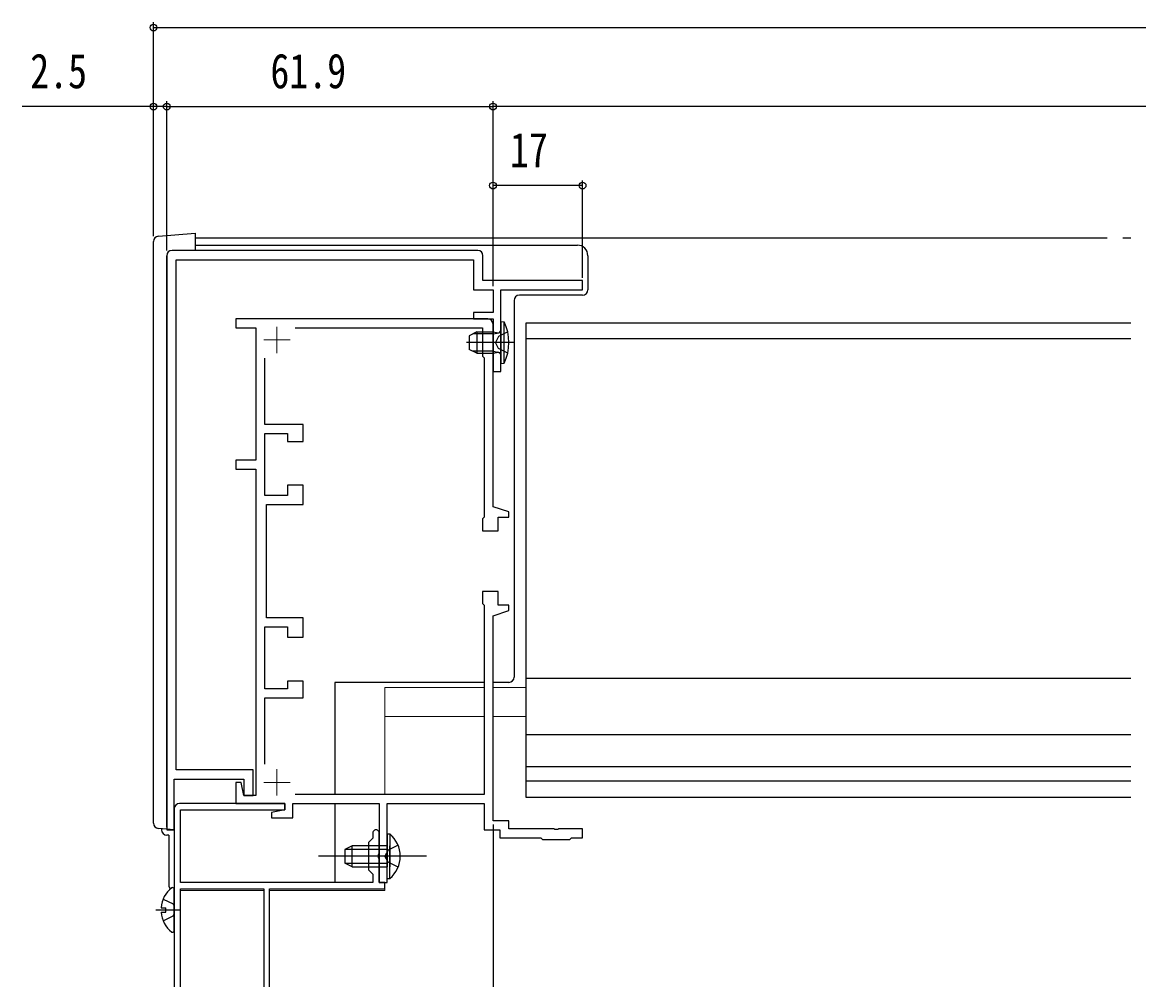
# Model space of a CAD drawing. Units: millimetres, scale not verified. Extents: x -527 to 523, y -789 to 788.
# Drawn here: x -312 to -100.2, y -454 to -272.3 of the extents above; entities that cross this region are included whole.
import ezdxf
from ezdxf.enums import TextEntityAlignment as Align

# ---------------------------------------------------------------- set-up
doc = ezdxf.new("R2010")
doc.units = ezdxf.units.MM
doc.header["$LTSCALE"] = 4
for name, color, linetype in [('0-2_YKK_11', 7, 'Continuous'), ('0-5_YKK_13', 4, 'Continuous'), ('0-7_YKK_D', 6, 'Continuous')]:
    doc.layers.add(name, color=color, linetype=linetype)
doc.layers.add('0-4_YKK_12', color=2, linetype='Continuous', lineweight=18)
doc.styles.add('ＭＳ ゴシック', font='')
doc.styles.get('ＭＳ ゴシック').set_extended_font_data('MS Gothic')

msp = doc.modelspace()

# ---------------------------------------------------------------- linework, layer by layer
at = {"layer": '0-2_YKK_11'}
for p, q in [((-284.6, -316.599), (-284.6, -425.599)), ((-284.6, -425.099), (-284.6, -316.599)), ((-225.6, -315.599), (-283.6, -315.599)), ((-260.253, -330.299), (-224.7, -330.299)), ((-266.2, -436.799), (-266.2, -523.399))]:
    msp.add_line(p, q, dxfattribs=at)
for points in [[(-284.6, -425.599), (-283.2, -425.599), (-283.2, -415.999), (-270, -415.999), (-270, -419.099), (-268.2, -419.099), (-268.2, -414.199), (-282.8, -414.199), (-282.8, -317.399), (-226.4, -317.399), (-226.4, -323.099), (-222.7, -323.099), (-222.7, -327.399), (-226.4, -327.399), (-226.4, -328.599), (-222.7, -328.599), (-222.7, -338.599), (-221.2, -338.599), (-221.2, -323.099), (-205.7, -323.099), (-205.7, -321.299), (-224.6, -321.299), (-224.6, -316.599)], [(-223.7, -328.599), (-271.5, -328.599), (-271.5, -330.299), (-267.7, -330.299), (-267.7, -355.399), (-271.5, -355.399), (-271.5, -357.099), (-267.7, -357.099), (-267.7, -419.099), (-270, -419.099), (-270.5, -416.599), (-271.5, -416.599), (-271.5, -420.599), (-262.2, -420.599), (-262.2, -421.799), (-264.7, -422.299), (-264.7, -423.299), (-260.7, -423.299), (-260.7, -420.599), (-244.3, -420.599), (-244.3, -435.599), (-242.8, -435.599), (-242.8, -431.057), (-242.92, -430.874), (-242.92, -430.324), (-242.8, -430.141), (-242.8, -420.599), (-224.4, -420.599), (-224.4, -425.599), (-221.4, -425.599), (-221.4, -427.099), (-213.6, -427.099), (-213.3, -427.399), (-208.1, -427.399), (-207.8, -427.099), (-205.7, -427.099), (-205.7, -425.399), (-210.242, -425.399), (-210.425, -425.519), (-210.975, -425.519)], [(-224.7, -330.299), (-224.7, -335.699), (-224.4, -335.999), (-224.4, -366.249), (-224.7, -366.549), (-224.7, -368.849), (-221.7, -368.849), (-221.7, -366.249), (-219.7, -366.249), (-219.7, -365.249), (-222.7, -364.249), (-222.7, -329.599)], [(-266, -413.152), (-266, -400.549), (-258.7, -400.549), (-258.7, -397.349), (-261.7, -397.349), (-261.7, -398.849), (-266, -398.849), (-266, -387.049), (-261.7, -387.049), (-261.7, -389.049), (-258.7, -389.049), (-258.7, -385.349), (-265.7, -385.349), (-265.7, -363.849), (-258.7, -363.849), (-258.7, -360.149), (-261.7, -360.149), (-261.7, -362.149), (-266, -362.149), (-266, -350.349), (-261.7, -350.349), (-261.7, -351.849), (-258.7, -351.849), (-258.7, -348.649), (-266, -348.649), (-266, -336.046)], [(-210.975, -425.519), (-211.158, -425.399), (-219.7, -425.399), (-219.7, -423.899), (-222.7, -423.899), (-222.7, -384.949), (-219.7, -383.949), (-219.7, -382.949), (-221.7, -382.949), (-221.7, -380.349), (-224.7, -380.349), (-224.7, -382.649), (-224.4, -382.949), (-224.4, -418.899), (-260.253, -418.899)], [(-245.5, -426.199), (-245.5, -427.199), (-246.3, -427.999), (-246.3, -433.199), (-245.5, -433.999), (-245.5, -435.599), (-282, -435.599), (-282, -421.799), (-262.2, -421.799), (-262.2, -420.599), (-282.2, -420.599)], [(-283.2, -421.599), (-283.2, -526.599), (-303.2, -526.599), (-303.2, -528.599), (-302.5, -528.599), (-302.5, -527.799), (-290.9, -527.799), (-290.9, -528.599), (-290.5, -528.599), (-290.2, -528.299), (-289.9, -527.999), (-283.5, -527.999), (-283.2, -528.299), (-282.9, -528.599), (-282, -528.599), (-282, -524.599), (-263.1, -524.599)], [(-263.1, -516.599), (-265.1, -516.599), (-265.1, -436.799), (-243.2, -436.799), (-243.2, -435.599), (-244.3, -435.599), (-244.3, -431.057), (-244.42, -430.874), (-244.42, -430.324), (-244.3, -430.141), (-244.3, -426.199)]]:
    msp.add_lwpolyline(points, dxfattribs=at)
msp.add_lwpolyline([(-266.2, -436.799), (-266.2, -523.399), (-282, -523.399), (-282, -436.799)], close=True, dxfattribs=at)
for centre, radius, start, end in [((-283.6, -316.599), 1, 90, 180), ((-225.6, -316.599), 1, 0, 90), ((-223.7, -329.599), 1, 0, 90), ((-282.2, -421.599), 1, 90.00001, 179.99999), ((-244.9, -426.199), 0.6, 359.99999, 180.00001)]:
    msp.add_arc(centre, radius, start, end, dxfattribs=at)
at = {"layer": '0-4_YKK_12'}
for p, q in [((-263.7, -330.099), (-263.7, -335.099)), ((-266.2, -332.599), (-261.2, -332.599)), ((-243.2, -398.597), (-224.4, -398.597)), ((-243.2, -418.899), (-243.2, -398.597)), ((-222.7, -398.597), (-216.45, -398.597)), ((-243.2, -404.097), (-224.4, -404.097)), ((-222.7, -404.097), (-216.45, -404.097)), ((-263.7, -414.099), (-263.7, -419.099)), ((-266.2, -416.599), (-261.2, -416.599)), ((-243.2, -437.099), (-243.2, -435.599)), ((-266.2, -437.099), (-281.958, -437.099)), ((-243.2, -437.099), (-265.1, -437.099))]:
    msp.add_line(p, q, dxfattribs=at)
at = {"layer": '0-5_YKK_13'}
for p, q in [((-106.2, -313.299), (-279.2, -313.299)), ((-101.701, -313.299), (-103.2, -313.299)), ((-287.1, -424.341), (-287.1, -313.906)), ((-279.2, -314.599), (-206.7, -314.599)), ((-204.7, -316.599), (-204.7, -323.099)), ((-218.7, -325.099), (-218.7, -396.599)), ((-205.7, -324.099), (-217.7, -324.099)), ((-221.2, -329.087), (-221.2, -337.087)), ((-221.2, -329.087), (-220.557, -329.143)), ((-220.557, -337.031), (-220.557, -329.143)), ((-225.8, -331.087), (-227.2, -331.787)), ((-227.2, -331.787), (-227.2, -334.387)), ((-222.6, -331.466), (-226.558, -331.466)), ((-225.8, -331.087), (-225.8, -335.087)), ((-225.8, -331.087), (-222.6, -331.087)), ((-222.6, -335.087), (-222.6, -331.087)), ((-222.6, -331.087), (-221.788, -331.231)), ((-222.6, -331.466), (-221.585, -331.226)), ((-221.628, -331.942), (-222.237, -333.087)), ((-219.913, -331.087), (-221.628, -331.942)), ((-101.701, -332.399), (-216.45, -332.399)), ((-218.774, -333.087), (-227.713, -333.087)), ((-225.8, -335.087), (-227.2, -334.387)), ((-221.628, -334.232), (-222.237, -333.087)), ((-219.913, -335.087), (-221.628, -334.232)), ((-222.6, -334.708), (-226.558, -334.708)), ((-225.8, -335.087), (-222.6, -335.087)), ((-222.6, -334.708), (-221.585, -334.948)), ((-222.6, -335.087), (-221.788, -334.942)), ((-221.2, -337.087), (-220.557, -337.031)), ((-219.7, -397.599), (-222.7, -397.599)), ((-101.701, -396.841), (-216.45, -396.841)), ((-216.45, -407.522), (-101.701, -407.522)), ((-216.45, -413.594), (-101.701, -413.594)), ((-216.45, -416.299), (-101.701, -416.299)), ((-252.7, -420.599), (-252.7, -435.599)), ((-283.2, -425.599), (-286.187, -425.338)), ((-285.6, -425.389), (-285.6, -425.599)), ((-284.2, -426.599), (-284.6, -426.599)), ((-284.2, -426.599), (-284.2, -436.099)), ((-242.8, -426.351), (-242.8, -432.601)), ((-242.8, -426.351), (-242.291, -426.351)), ((-242.291, -426.351), (-242.291, -432.601)), ((-249.4, -428.601), (-250.8, -429.301)), ((-250.8, -429.301), (-250.8, -431.901)), ((-250.709, -429.255), (-242.8, -429.255)), ((-249.4, -432.601), (-249.4, -428.601)), ((-242.291, -434.851), (-242.291, -428.601)), ((-235.3, -430.601), (-255.8, -430.601)), ((-249.4, -432.601), (-250.8, -431.901)), ((-250.709, -431.946), (-242.8, -431.946)), ((-249.4, -432.601), (-242.8, -432.601)), ((-242.8, -434.851), (-242.291, -434.851)), ((-283.2, -444.775), (-283.2, -436.823)), ((-285.683, -440.374), (-284.8, -440.374)), ((-285.277, -438.724), (-283.412, -439.654)), ((-283.412, -439.654), (-283.2, -440.052)), ((-286.7, -440.799), (-282.157, -440.799))]:
    msp.add_line(p, q, dxfattribs=at)
for points in [[(-286.187, -312.91), (-279.2, -312.299), (-279.2, -315.599)], [(-101.701, -329.399), (-216.45, -329.399), (-216.45, -419.399), (-101.701, -419.399)], [(-224.4, -397.599), (-252.7, -397.599), (-252.7, -418.899)], [(-242.8, -434.851), (-242.8, -428.601), (-249.4, -428.601)], [(-240.704, -428.526), (-242.611, -429.456), (-243.22, -430.601)], [(-240.704, -432.676), (-242.611, -431.746), (-243.22, -430.601)], [(-285.683, -441.224), (-284.8, -441.224), (-284.8, -440.374)], [(-285.277, -442.874), (-283.412, -441.944), (-283.2, -441.546)]]:
    msp.add_lwpolyline(points, dxfattribs=at)
for centre, radius, start, end in [((-286.1, -313.906), 1, 95, 180), ((-206.7, -316.599), 2, 0, 90), ((-205.7, -323.099), 1, 270, 0), ((-217.7, -325.099), 1, 90, 180), ((-229.2, -333.087), 9.5, 335.47227, 24.52773), ((-221.7, -330.739), 0.5, 259.90904, 0), ((-221.7, -335.434), 0.5, 0, 100.09096), ((-219.7, -396.599), 1, 270, 0), ((-286.1, -424.341), 1, 180, 265), ((-284.6, -425.599), 1, 180, 270), ((-245.831, -430.601), 5.531, 309.79413, 50.20587), ((-283.2, -436.099), 1, 180, 221.47597), ((-280.4, -440.799), 5.3, 127.71409, 175.40059), ((-283.474, -436.823), 0.274, 0, 127.71409), ((-280.4, -440.799), 5.3, 184.59941, 232.28591), ((-283.474, -444.775), 0.274, 232.28591, 0)]:
    msp.add_arc(centre, radius, start, end, dxfattribs=at)
at = {"layer": '0-7_YKK_D'}
for p, q in [((-287.1, -312.906), (-287.1, -272.299)), ((-287.1, -273.299), (282.7, -273.299)), ((-287.1, -312.906), (-287.1, -287.299)), ((-284.6, -315.599), (-284.6, -287.299)), ((-284.6, -315.599), (-284.6, -287.299)), ((-222.7, -322.399), (-222.7, -287.299)), ((-222.7, -322.399), (-222.7, -287.299)), ((-287.1, -288.299), (-312, -288.299)), ((-284.6, -288.299), (-287.1, -288.299)), ((-284.6, -288.299), (-222.7, -288.299)), ((-284.6, -288.299), (-282.05, -288.299)), ((218.3, -288.299), (-222.7, -288.299)), ((-222.7, -322.399), (-222.7, -302.299)), ((-205.7, -320.799), (-205.7, -302.299)), ((-205.7, -303.299), (-222.7, -303.299)), ((-222.7, -424.599), (-222.7, -477.402))]:
    msp.add_line(p, q, dxfattribs=at)
for centre in [(-287.1, -273.299), (-287.1, -288.299), (-284.6, -288.299), (-284.6, -288.299), (-222.7, -288.299), (-222.7, -288.299), (-222.7, -303.299), (-205.7, -303.299)]:
    msp.add_circle(centre, 0.637, dxfattribs=at)

# ---------------------------------------------------------------- texts
at = {"layer": '0-7_YKK_D', "style": 'ＭＳ ゴシック', "width": 0.8}
for s, p in [('2.5', (-310.5, -286.799)), ('61.9', (-264.93, -286.799)), ('17', (-219.48, -301.799))]:
    msp.add_text(s, height=6.598, dxfattribs=at).set_placement(p, align=Align.BOTTOM_LEFT)

doc.saveas('drawing.dxf')
